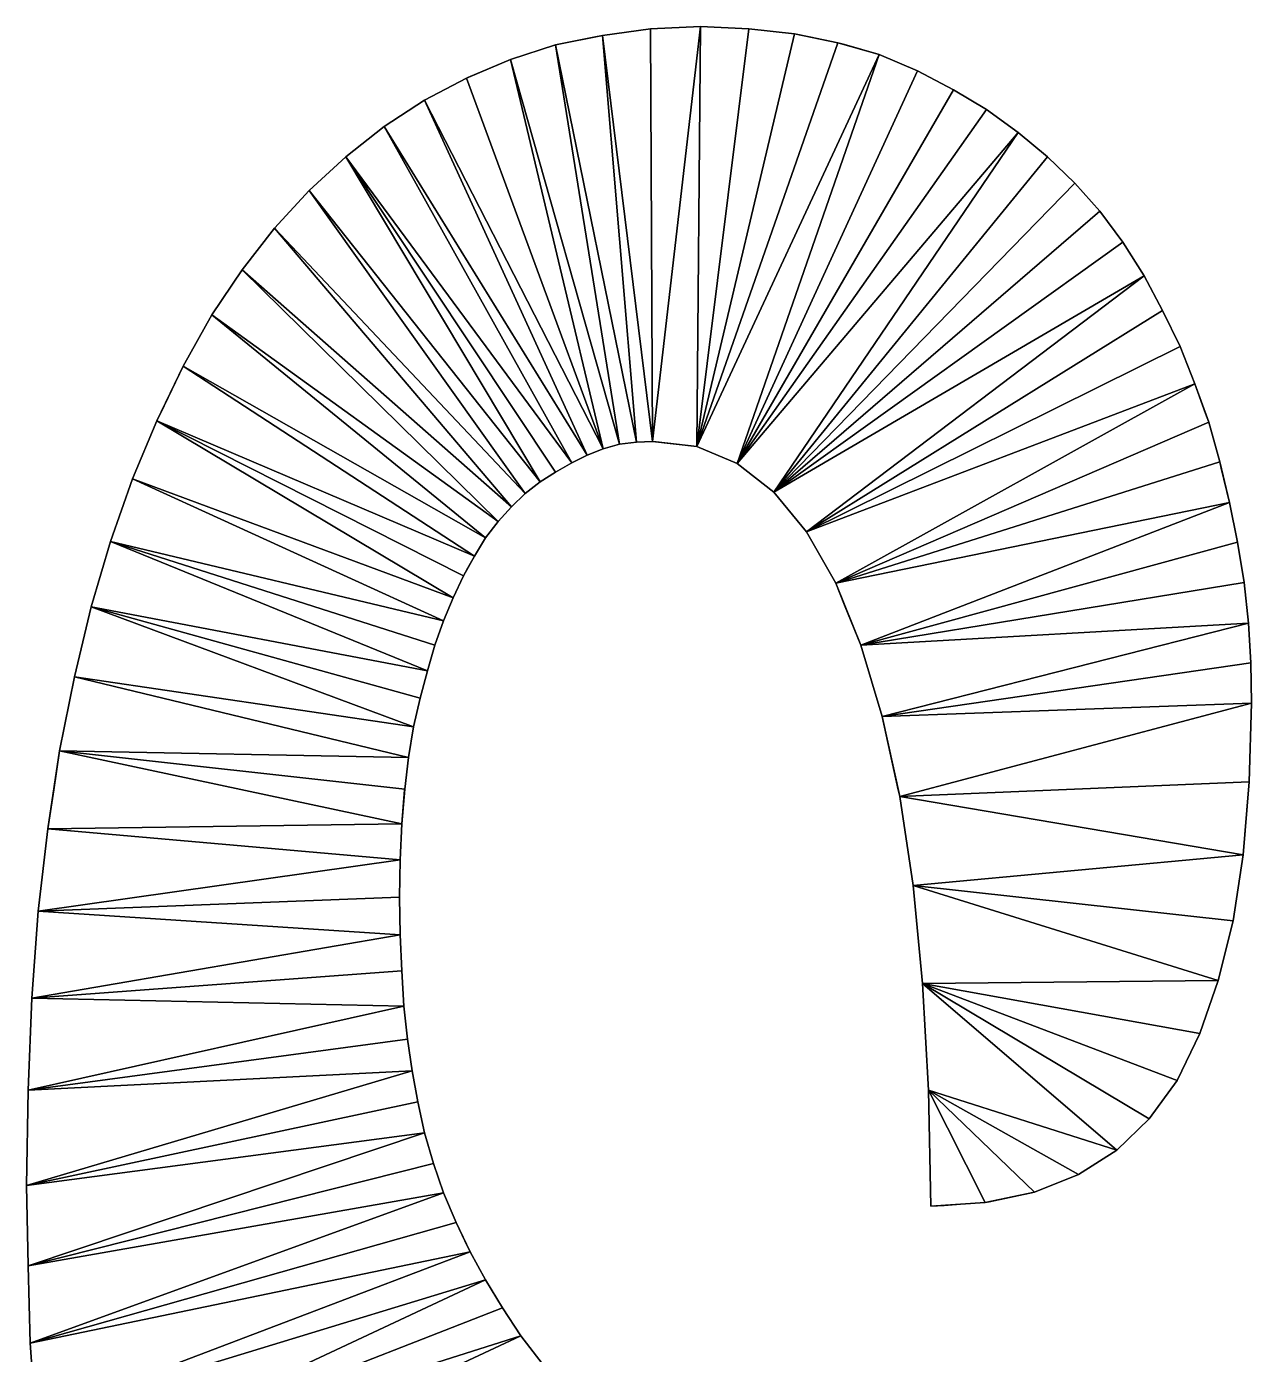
# Model space of a CAD drawing. Header units: inches. Extents: x 62 to 1153, y 3 to 780.
# Drawn here: x 90.043 to 91.708, y 17.156 to 18.961 of the extents above; entities that cross this region are included whole.
import ezdxf

# ---------------------------------------------------------------- set-up
doc = ezdxf.new("R2010")
doc.units = ezdxf.units.IN
doc.header["$MEASUREMENT"] = 0
doc.layers.add('Base', color=3, linetype='Continuous')

msp = doc.modelspace()

# ---------------------------------------------------------------- linework, layer by layer
at = {"layer": 'Base'}
for points in [[(90.891, 18.9585, -43), (90.826, 18.9495, -43), (90.894, 18.3975, -43)], [(90.826, 18.9495, -44), (90.826, 18.9495, -43), (90.891, 18.9585, -43)], [(90.826, 18.9495, -44), (90.891, 18.9585, -43), (90.891, 18.9585, -44)], [(90.959, 18.9615, -43), (90.891, 18.9585, -43), (90.894, 18.3975, -43)], [(90.891, 18.9585, -44), (90.891, 18.9585, -43), (90.959, 18.9615, -43)], [(90.891, 18.9585, -44), (90.959, 18.9615, -43), (90.959, 18.9615, -44)], [(90.894, 18.3975, -43), (90.954, 18.3905, -43), (90.959, 18.9615, -43)], [(91.025, 18.9585, -43), (90.959, 18.9615, -43), (90.954, 18.3905, -43)], [(91.087, 18.9515, -43), (91.025, 18.9585, -43), (90.954, 18.3905, -43)], [(90.959, 18.9615, -44), (90.959, 18.9615, -43), (91.025, 18.9585, -43)], [(90.959, 18.9615, -44), (91.025, 18.9585, -43), (91.025, 18.9585, -44)], [(91.025, 18.9585, -44), (91.025, 18.9585, -43), (91.087, 18.9515, -43)], [(91.025, 18.9585, -44), (91.087, 18.9515, -43), (91.087, 18.9515, -44)], [(90.826, 18.9495, -43), (90.762, 18.9365, -43), (90.872, 18.3965, -43)], [(90.826, 18.9495, -43), (90.8162, 18.9475, -44), (90.762, 18.9365, -43)], [(90.762, 18.9365, -44), (90.762, 18.9365, -43), (90.8162, 18.9475, -44)], [(90.826, 18.9495, -43), (90.826, 18.9495, -44), (90.8162, 18.9475, -44)], [(90.872, 18.3965, -43), (90.894, 18.3975, -43), (90.826, 18.9495, -43)], [(91.087, 18.9515, -43), (90.954, 18.3905, -43), (91.146, 18.9395, -43)], [(91.087, 18.9515, -44), (91.087, 18.9515, -43), (91.1067, 18.9475, -44)], [(91.087, 18.9515, -43), (91.146, 18.9395, -43), (91.1067, 18.9475, -44)], [(91.146, 18.9395, -44), (91.1067, 18.9475, -44), (91.146, 18.9395, -43)], [(90.701, 18.9165, -43), (90.849, 18.3935, -43), (90.762, 18.9365, -43)], [(90.701, 18.9165, -44), (90.701, 18.9165, -43), (90.762, 18.9365, -43)], [(90.701, 18.9165, -44), (90.762, 18.9365, -43), (90.762, 18.9365, -44)], [(90.849, 18.3935, -43), (90.872, 18.3965, -43), (90.762, 18.9365, -43)], [(91.202, 18.9235, -43), (91.146, 18.9395, -43), (90.954, 18.3905, -43)], [(91.009, 18.3675, -43), (91.202, 18.9235, -43), (90.954, 18.3905, -43)], [(91.202, 18.9235, -43), (91.009, 18.3675, -43), (91.254, 18.9015, -43)], [(91.146, 18.9395, -44), (91.146, 18.9395, -43), (91.155, 18.9369, -44)], [(91.146, 18.9395, -43), (91.202, 18.9235, -43), (91.155, 18.9369, -44)], [(91.202, 18.9235, -44), (91.155, 18.9369, -44), (91.202, 18.9235, -43)], [(91.202, 18.9235, -44), (91.202, 18.9235, -43), (91.254, 18.9015, -43)], [(91.202, 18.9235, -44), (91.254, 18.9015, -43), (91.254, 18.9015, -44)], [(90.641, 18.8915, -43), (90.827, 18.3875, -43), (90.701, 18.9165, -43)], [(90.641, 18.8915, -43), (90.701, 18.9165, -43), (90.643, 18.8923, -44)], [(90.701, 18.9165, -44), (90.643, 18.8923, -44), (90.701, 18.9165, -43)], [(90.849, 18.3935, -43), (90.701, 18.9165, -43), (90.827, 18.3875, -43)], [(90.641, 18.8915, -43), (90.584, 18.8615, -43), (90.827, 18.3875, -43)], [(90.584, 18.8615, -44), (90.584, 18.8615, -43), (90.641, 18.8915, -43)], [(90.584, 18.8615, -44), (90.641, 18.8915, -43), (90.641, 18.8915, -44)], [(90.641, 18.8915, -44), (90.641, 18.8915, -43), (90.643, 18.8923, -44)], [(91.254, 18.9015, -43), (91.009, 18.3675, -43), (91.303, 18.8755, -43)], [(91.254, 18.9015, -44), (91.254, 18.9015, -43), (91.303, 18.8755, -43)], [(91.254, 18.9015, -44), (91.303, 18.8755, -43), (91.303, 18.8755, -44)], [(91.303, 18.8755, -43), (91.009, 18.3675, -43), (91.348, 18.8485, -43)], [(91.303, 18.8755, -44), (91.303, 18.8755, -43), (91.348, 18.8485, -43)], [(91.303, 18.8755, -44), (91.348, 18.8485, -43), (91.348, 18.8485, -44)], [(90.584, 18.8615, -43), (90.529, 18.8255, -43), (90.805, 18.3785, -43)], [(90.529, 18.8255, -44), (90.529, 18.8255, -43), (90.584, 18.8615, -43)], [(90.529, 18.8255, -44), (90.584, 18.8615, -43), (90.584, 18.8615, -44)], [(90.805, 18.3785, -43), (90.827, 18.3875, -43), (90.584, 18.8615, -43)], [(91.348, 18.8485, -43), (91.009, 18.3675, -43), (91.391, 18.8175, -43)], [(91.348, 18.8485, -44), (91.348, 18.8485, -43), (91.391, 18.8175, -43)], [(91.348, 18.8485, -44), (91.391, 18.8175, -43), (91.391, 18.8175, -44)], [(90.529, 18.8255, -43), (90.477, 18.7845, -43), (90.784, 18.3685, -43)], [(90.477, 18.7845, -44), (90.477, 18.7845, -43), (90.529, 18.8255, -43)], [(90.477, 18.7845, -44), (90.529, 18.8255, -43), (90.529, 18.8255, -44)], [(90.784, 18.3685, -43), (90.805, 18.3785, -43), (90.529, 18.8255, -43)], [(91.009, 18.3675, -43), (91.059, 18.3285, -43), (91.391, 18.8175, -43)], [(91.431, 18.7845, -43), (91.391, 18.8175, -43), (91.059, 18.3285, -43)], [(91.391, 18.8175, -44), (91.391, 18.8175, -43), (91.431, 18.7845, -43)], [(91.391, 18.8175, -44), (91.431, 18.7845, -43), (91.431, 18.7845, -44)], [(90.477, 18.7845, -43), (90.427, 18.7385, -43), (90.741, 18.3425, -43)], [(90.427, 18.7385, -44), (90.427, 18.7385, -43), (90.477, 18.7845, -43)], [(90.427, 18.7385, -44), (90.477, 18.7845, -43), (90.477, 18.7845, -44)], [(90.762, 18.3555, -43), (90.784, 18.3685, -43), (90.477, 18.7845, -43)], [(90.741, 18.3425, -43), (90.762, 18.3555, -43), (90.477, 18.7845, -43)], [(91.468, 18.7485, -43), (91.431, 18.7845, -43), (91.059, 18.3285, -43)], [(91.431, 18.7845, -44), (91.431, 18.7845, -43), (91.468, 18.7485, -43)], [(91.431, 18.7845, -44), (91.468, 18.7485, -43), (91.468, 18.7485, -44)], [(91.502, 18.7105, -43), (91.468, 18.7485, -43), (91.059, 18.3285, -43)], [(91.468, 18.7485, -44), (91.468, 18.7485, -43), (91.502, 18.7105, -43)], [(91.468, 18.7485, -44), (91.502, 18.7105, -43), (91.502, 18.7105, -44)], [(90.427, 18.7385, -43), (90.38, 18.6875, -43), (90.721, 18.3265, -43)], [(90.427, 18.7385, -44), (90.38, 18.6875, -44), (90.38, 18.6875, -43)], [(90.427, 18.7385, -44), (90.38, 18.6875, -43), (90.427, 18.7385, -43)], [(90.721, 18.3265, -43), (90.741, 18.3425, -43), (90.427, 18.7385, -43)], [(91.533, 18.6685, -43), (91.502, 18.7105, -43), (91.059, 18.3285, -43)], [(91.502, 18.7105, -44), (91.502, 18.7105, -43), (91.533, 18.6685, -43)], [(91.502, 18.7105, -44), (91.533, 18.6685, -43), (91.533, 18.6685, -44)], [(90.38, 18.6875, -43), (90.336, 18.6305, -43), (90.702, 18.3085, -43)], [(90.38, 18.6875, -44), (90.336, 18.6305, -44), (90.336, 18.6305, -43)], [(90.38, 18.6875, -44), (90.336, 18.6305, -43), (90.38, 18.6875, -43)], [(90.702, 18.3085, -43), (90.721, 18.3265, -43), (90.38, 18.6875, -43)], [(91.562, 18.6225, -43), (91.533, 18.6685, -43), (91.059, 18.3285, -43)], [(91.533, 18.6685, -44), (91.533, 18.6685, -43), (91.562, 18.6225, -43)], [(91.533, 18.6685, -44), (91.562, 18.6225, -43), (91.562, 18.6225, -44)], [(90.336, 18.6305, -43), (90.295, 18.5695, -43), (90.684, 18.2885, -43)], [(90.336, 18.6305, -44), (90.295, 18.5695, -44), (90.295, 18.5695, -43)], [(90.336, 18.6305, -44), (90.295, 18.5695, -43), (90.336, 18.6305, -43)], [(90.684, 18.2885, -43), (90.702, 18.3085, -43), (90.336, 18.6305, -43)], [(91.059, 18.3285, -43), (91.103, 18.2745, -43), (91.562, 18.6225, -43)], [(91.587, 18.5755, -43), (91.562, 18.6225, -43), (91.103, 18.2745, -43)], [(91.562, 18.6225, -44), (91.562, 18.6225, -43), (91.587, 18.5755, -43)], [(91.562, 18.6225, -44), (91.587, 18.5755, -43), (91.587, 18.5755, -44)], [(90.295, 18.5695, -43), (90.256, 18.4995, -43), (90.667, 18.2665, -43)], [(90.295, 18.5695, -44), (90.256, 18.4995, -44), (90.256, 18.4995, -43)], [(90.295, 18.5695, -44), (90.256, 18.4995, -43), (90.295, 18.5695, -43)], [(90.667, 18.2665, -43), (90.684, 18.2885, -43), (90.295, 18.5695, -43)], [(91.611, 18.5265, -43), (91.587, 18.5755, -43), (91.103, 18.2745, -43)], [(91.587, 18.5755, -44), (91.587, 18.5755, -43), (91.611, 18.5265, -43)], [(91.587, 18.5755, -44), (91.611, 18.5265, -43), (91.611, 18.5265, -44)], [(91.631, 18.4755, -43), (91.611, 18.5265, -43), (91.103, 18.2745, -43)], [(91.611, 18.5265, -44), (91.611, 18.5265, -43), (91.631, 18.4755, -43)], [(91.611, 18.5265, -44), (91.631, 18.4755, -43), (91.631, 18.4755, -44)], [(90.256, 18.4995, -43), (90.22, 18.4255, -43), (90.652, 18.2415, -43)], [(90.2249, 18.4355, -44), (90.22, 18.4255, -43), (90.256, 18.4995, -43)], [(90.256, 18.4995, -44), (90.2249, 18.4355, -44), (90.256, 18.4995, -43)], [(90.652, 18.2415, -43), (90.667, 18.2665, -43), (90.256, 18.4995, -43)], [(91.103, 18.2745, -43), (91.143, 18.2045, -43), (91.631, 18.4755, -43)], [(91.65, 18.4235, -43), (91.631, 18.4755, -43), (91.143, 18.2045, -43)], [(91.631, 18.4755, -44), (91.631, 18.4755, -43), (91.6456, 18.4355, -44)], [(91.631, 18.4755, -43), (91.65, 18.4235, -43), (91.6456, 18.4355, -44)], [(90.2249, 18.4355, -44), (90.22, 18.4255, -44), (90.22, 18.4255, -43)], [(91.65, 18.4235, -44), (91.6456, 18.4355, -44), (91.65, 18.4235, -43)], [(90.22, 18.4255, -43), (90.187, 18.3465, -43), (90.623, 18.1845, -43)], [(90.22, 18.4255, -44), (90.187, 18.3465, -44), (90.187, 18.3465, -43)], [(90.22, 18.4255, -44), (90.187, 18.3465, -43), (90.22, 18.4255, -43)], [(90.637, 18.2145, -43), (90.652, 18.2415, -43), (90.22, 18.4255, -43)], [(90.623, 18.1845, -43), (90.637, 18.2145, -43), (90.22, 18.4255, -43)], [(91.665, 18.3695, -43), (91.65, 18.4235, -43), (91.143, 18.2045, -43)], [(91.65, 18.4235, -44), (91.65, 18.4235, -43), (91.665, 18.3695, -43)], [(91.65, 18.4235, -44), (91.665, 18.3695, -43), (91.665, 18.3695, -44)], [(90.827, 18.3875, -44), (90.827, 18.3875, -43), (90.805, 18.3785, -43)], [(90.805, 18.3785, -44), (90.827, 18.3875, -44), (90.805, 18.3785, -43)], [(90.827, 18.3875, -44), (90.849, 18.3935, -43), (90.827, 18.3875, -43)], [(90.849, 18.3935, -43), (90.827, 18.3875, -44), (90.849, 18.3935, -44)], [(90.849, 18.3935, -44), (90.872, 18.3965, -43), (90.849, 18.3935, -43)], [(90.849, 18.3935, -44), (90.872, 18.3965, -44), (90.872, 18.3965, -43)], [(90.894, 18.3975, -44), (90.894, 18.3975, -43), (90.872, 18.3965, -43)], [(90.872, 18.3965, -44), (90.894, 18.3975, -44), (90.872, 18.3965, -43)], [(90.894, 18.3975, -44), (90.899, 18.3969, -44), (90.894, 18.3975, -43)], [(90.894, 18.3975, -43), (90.899, 18.3969, -44), (90.954, 18.3905, -43)], [(90.954, 18.3905, -44), (90.954, 18.3905, -43), (90.899, 18.3969, -44)], [(90.954, 18.3905, -44), (91.009, 18.3675, -43), (90.954, 18.3905, -43)], [(90.954, 18.3905, -44), (91.009, 18.3675, -44), (91.009, 18.3675, -43)], [(90.762, 18.3555, -44), (90.784, 18.3685, -43), (90.762, 18.3555, -43)], [(90.762, 18.3555, -44), (90.784, 18.3685, -44), (90.784, 18.3685, -43)], [(90.784, 18.3685, -44), (90.805, 18.3785, -44), (90.784, 18.3685, -43)], [(90.805, 18.3785, -43), (90.784, 18.3685, -43), (90.805, 18.3785, -44)], [(91.059, 18.3285, -44), (91.059, 18.3285, -43), (91.009, 18.3675, -43)], [(91.009, 18.3675, -44), (91.059, 18.3285, -44), (91.009, 18.3675, -43)], [(91.678, 18.3145, -43), (91.665, 18.3695, -43), (91.143, 18.2045, -43)], [(91.678, 18.3145, -43), (91.667, 18.361, -44), (91.665, 18.3695, -43)], [(91.665, 18.3695, -44), (91.665, 18.3695, -43), (91.667, 18.361, -44)], [(90.187, 18.3465, -43), (90.157, 18.2615, -43), (90.61, 18.1535, -43)], [(90.187, 18.3465, -44), (90.157, 18.2615, -44), (90.157, 18.2615, -43)], [(90.187, 18.3465, -44), (90.157, 18.2615, -43), (90.187, 18.3465, -43)], [(90.61, 18.1535, -43), (90.623, 18.1845, -43), (90.187, 18.3465, -43)], [(90.762, 18.3555, -44), (90.762, 18.3555, -43), (90.741, 18.3425, -43)], [(90.741, 18.3425, -44), (90.762, 18.3555, -44), (90.741, 18.3425, -43)], [(91.678, 18.3145, -43), (91.678, 18.3145, -44), (91.667, 18.361, -44)], [(90.702, 18.3085, -43), (90.702, 18.3085, -44), (90.721, 18.3265, -43)], [(90.721, 18.3265, -44), (90.721, 18.3265, -43), (90.702, 18.3085, -44)], [(90.721, 18.3265, -44), (90.741, 18.3425, -43), (90.721, 18.3265, -43)], [(90.721, 18.3265, -44), (90.741, 18.3425, -44), (90.741, 18.3425, -43)], [(91.103, 18.2745, -43), (91.059, 18.3285, -43), (91.103, 18.2745, -44)], [(91.059, 18.3285, -43), (91.059, 18.3285, -44), (91.103, 18.2745, -44)], [(90.684, 18.2885, -44), (90.702, 18.3085, -44), (90.684, 18.2885, -43)], [(90.702, 18.3085, -43), (90.684, 18.2885, -43), (90.702, 18.3085, -44)], [(91.678, 18.3145, -43), (91.143, 18.2045, -43), (91.177, 18.1205, -43)], [(91.678, 18.3145, -43), (91.177, 18.1205, -43), (91.689, 18.2605, -43)], [(91.678, 18.3145, -44), (91.678, 18.3145, -43), (91.689, 18.2605, -43)], [(91.678, 18.3145, -44), (91.689, 18.2605, -43), (91.689, 18.2605, -44)], [(90.667, 18.2665, -44), (90.684, 18.2885, -44), (90.667, 18.2665, -43)], [(90.684, 18.2885, -43), (90.667, 18.2665, -43), (90.684, 18.2885, -44)], [(91.103, 18.2745, -44), (91.143, 18.2045, -43), (91.103, 18.2745, -43)], [(91.143, 18.2045, -43), (91.103, 18.2745, -44), (91.143, 18.2045, -44)], [(90.157, 18.2615, -43), (90.131, 18.1725, -43), (90.588, 18.0855, -43)], [(90.157, 18.2615, -44), (90.131, 18.1725, -44), (90.131, 18.1725, -43)], [(90.157, 18.2615, -44), (90.131, 18.1725, -43), (90.157, 18.2615, -43)], [(90.598, 18.1205, -43), (90.61, 18.1535, -43), (90.157, 18.2615, -43)], [(90.588, 18.0855, -43), (90.598, 18.1205, -43), (90.157, 18.2615, -43)], [(90.652, 18.2415, -43), (90.652, 18.2415, -44), (90.667, 18.2665, -43)], [(90.667, 18.2665, -44), (90.667, 18.2665, -43), (90.652, 18.2415, -44)], [(91.689, 18.2605, -43), (91.177, 18.1205, -43), (91.698, 18.2055, -43)], [(91.689, 18.2605, -44), (91.689, 18.2605, -43), (91.698, 18.2055, -43)], [(91.689, 18.2605, -44), (91.698, 18.2055, -43), (91.698, 18.2055, -44)], [(90.652, 18.2415, -43), (90.637, 18.2145, -43), (90.643, 18.2253, -44)], [(90.643, 18.2253, -44), (90.652, 18.2415, -44), (90.652, 18.2415, -43)], [(90.637, 18.2145, -43), (90.637, 18.2145, -44), (90.643, 18.2253, -44)], [(90.637, 18.2145, -44), (90.637, 18.2145, -43), (90.623, 18.1845, -43)], [(90.637, 18.2145, -44), (90.623, 18.1845, -43), (90.623, 18.1845, -44)], [(91.143, 18.2045, -44), (91.155, 18.1748, -44), (91.143, 18.2045, -43)], [(91.177, 18.1205, -43), (91.143, 18.2045, -43), (91.155, 18.1748, -44)], [(91.698, 18.2055, -43), (91.177, 18.1205, -43), (91.704, 18.1505, -43)], [(91.698, 18.2055, -44), (91.698, 18.2055, -43), (91.704, 18.1505, -43)], [(91.698, 18.2055, -44), (91.704, 18.1505, -43), (91.704, 18.1505, -44)], [(90.623, 18.1845, -44), (90.623, 18.1845, -43), (90.61, 18.1535, -43)], [(90.623, 18.1845, -44), (90.61, 18.1535, -43), (90.61, 18.1535, -44)], [(90.131, 18.1725, -43), (90.108, 18.0775, -43), (90.569, 18.0095, -43)], [(90.131, 18.1725, -44), (90.108, 18.0775, -44), (90.108, 18.0775, -43)], [(90.131, 18.1725, -44), (90.108, 18.0775, -43), (90.131, 18.1725, -43)], [(90.578, 18.0485, -43), (90.588, 18.0855, -43), (90.131, 18.1725, -43)], [(90.569, 18.0095, -43), (90.578, 18.0485, -43), (90.131, 18.1725, -43)], [(91.177, 18.1205, -44), (91.177, 18.1205, -43), (91.155, 18.1748, -44)], [(90.61, 18.1535, -44), (90.61, 18.1535, -43), (90.598, 18.1205, -43)], [(90.61, 18.1535, -44), (90.598, 18.1205, -43), (90.598, 18.1205, -44)], [(91.206, 18.0235, -43), (91.704, 18.1505, -43), (91.177, 18.1205, -43)], [(91.704, 18.1505, -43), (91.206, 18.0235, -43), (91.707, 18.0965, -43)], [(91.704, 18.1505, -44), (91.704, 18.1505, -43), (91.707, 18.0965, -43)], [(91.704, 18.1505, -44), (91.707, 18.0965, -43), (91.707, 18.0965, -44)], [(90.598, 18.1205, -44), (90.598, 18.1205, -43), (90.588, 18.0855, -43)], [(90.598, 18.1205, -44), (90.588, 18.0855, -43), (90.588, 18.0855, -44)], [(91.177, 18.1205, -44), (91.206, 18.0235, -44), (91.206, 18.0235, -43)], [(91.177, 18.1205, -44), (91.206, 18.0235, -43), (91.177, 18.1205, -43)], [(91.707, 18.0965, -43), (91.206, 18.0235, -43), (91.708, 18.0415, -43)], [(91.707, 18.0965, -44), (91.707, 18.0965, -43), (91.708, 18.0415, -43)], [(91.707, 18.0965, -44), (91.708, 18.0415, -43), (91.708, 18.0415, -44)], [(90.108, 18.0775, -43), (90.088, 17.9765, -43), (90.562, 17.9675, -43)], [(90.108, 18.0775, -44), (90.088, 17.9765, -44), (90.088, 17.9765, -43)], [(90.108, 18.0775, -44), (90.088, 17.9765, -43), (90.108, 18.0775, -43)], [(90.562, 17.9675, -43), (90.569, 18.0095, -43), (90.108, 18.0775, -43)], [(90.588, 18.0855, -44), (90.588, 18.0855, -43), (90.578, 18.0485, -43)], [(90.588, 18.0855, -44), (90.578, 18.0485, -43), (90.578, 18.0485, -44)], [(90.578, 18.0485, -44), (90.578, 18.0485, -43), (90.569, 18.0095, -43)], [(90.578, 18.0485, -44), (90.569, 18.0095, -43), (90.569, 18.0095, -44)], [(91.23, 17.9145, -43), (91.708, 18.0415, -43), (91.206, 18.0235, -43)], [(91.708, 18.0415, -43), (91.23, 17.9145, -43), (91.705, 17.9345, -43)], [(91.708, 18.0415, -44), (91.708, 18.0415, -43), (91.705, 17.9345, -43)], [(91.708, 18.0415, -44), (91.705, 17.9345, -43), (91.705, 17.9345, -44)], [(91.228, 17.9235, -44), (91.23, 17.9145, -43), (91.206, 18.0235, -43)], [(91.206, 18.0235, -44), (91.228, 17.9235, -44), (91.206, 18.0235, -43)], [(90.569, 18.0095, -44), (90.569, 18.0095, -43), (90.562, 17.9675, -43)], [(90.569, 18.0095, -44), (90.562, 17.9675, -43), (90.562, 17.9675, -44)], [(90.088, 17.9765, -43), (90.072, 17.8705, -43), (90.553, 17.8775, -43)], [(90.072, 17.8705, -43), (90.088, 17.9765, -43), (90.08, 17.9235, -44)], [(90.088, 17.9765, -44), (90.08, 17.9235, -44), (90.088, 17.9765, -43)], [(90.557, 17.9245, -43), (90.562, 17.9675, -43), (90.088, 17.9765, -43)], [(90.553, 17.8775, -43), (90.557, 17.9245, -43), (90.088, 17.9765, -43)], [(90.562, 17.9675, -44), (90.562, 17.9675, -43), (90.557, 17.9245, -43)], [(90.562, 17.9675, -44), (90.557, 17.9245, -43), (90.557, 17.9245, -44)], [(91.705, 17.9345, -43), (91.23, 17.9145, -43), (91.697, 17.8355, -43)], [(91.705, 17.9345, -43), (91.697, 17.8355, -43), (91.7041, 17.9235, -44)], [(91.705, 17.9345, -44), (91.705, 17.9345, -43), (91.7041, 17.9235, -44)], [(90.08, 17.9235, -44), (90.072, 17.8705, -44), (90.072, 17.8705, -43)], [(90.557, 17.9245, -43), (90.553, 17.8775, -43), (90.5569, 17.9235, -44)], [(90.553, 17.8775, -44), (90.5569, 17.9235, -44), (90.553, 17.8775, -43)], [(90.557, 17.9245, -44), (90.557, 17.9245, -43), (90.5569, 17.9235, -44)], [(91.228, 17.9235, -44), (91.23, 17.9145, -44), (91.23, 17.9145, -43)], [(91.23, 17.9145, -44), (91.248, 17.7935, -44), (91.248, 17.7935, -43)], [(91.23, 17.9145, -44), (91.248, 17.7935, -43), (91.23, 17.9145, -43)], [(91.23, 17.9145, -43), (91.248, 17.7935, -43), (91.697, 17.8355, -43)], [(91.697, 17.8355, -44), (91.7041, 17.9235, -44), (91.697, 17.8355, -43)], [(90.551, 17.8285, -43), (90.553, 17.8775, -43), (90.072, 17.8705, -43)], [(90.553, 17.8775, -44), (90.553, 17.8775, -43), (90.551, 17.8285, -43)], [(90.553, 17.8775, -44), (90.551, 17.8285, -43), (90.551, 17.8285, -44)], [(90.072, 17.8705, -43), (90.059, 17.7585, -43), (90.551, 17.8285, -43)], [(90.072, 17.8705, -44), (90.059, 17.7585, -44), (90.059, 17.7585, -43)], [(90.072, 17.8705, -44), (90.059, 17.7585, -43), (90.072, 17.8705, -43)], [(90.55, 17.7775, -43), (90.551, 17.8285, -43), (90.059, 17.7585, -43)], [(90.551, 17.8285, -44), (90.551, 17.8285, -43), (90.55, 17.7775, -43)], [(90.551, 17.8285, -44), (90.55, 17.7775, -43), (90.55, 17.7775, -44)], [(91.683, 17.7455, -43), (91.697, 17.8355, -43), (91.248, 17.7935, -43)], [(91.697, 17.8355, -44), (91.697, 17.8355, -43), (91.683, 17.7455, -43)], [(91.697, 17.8355, -44), (91.683, 17.7455, -43), (91.683, 17.7455, -44)], [(91.248, 17.7935, -44), (91.261, 17.6605, -44), (91.261, 17.6605, -43)], [(91.248, 17.7935, -44), (91.261, 17.6605, -43), (91.248, 17.7935, -43)], [(91.248, 17.7935, -43), (91.261, 17.6605, -43), (91.663, 17.6645, -43)], [(91.663, 17.6645, -43), (91.683, 17.7455, -43), (91.248, 17.7935, -43)], [(90.551, 17.7265, -43), (90.55, 17.7775, -43), (90.059, 17.7585, -43)], [(90.55, 17.7775, -44), (90.55, 17.7775, -43), (90.551, 17.7265, -43)], [(90.55, 17.7775, -44), (90.551, 17.7265, -43), (90.551, 17.7265, -44)], [(90.059, 17.7585, -43), (90.05, 17.6405, -43), (90.551, 17.7265, -43)], [(90.059, 17.7585, -44), (90.05, 17.6405, -44), (90.05, 17.6405, -43)], [(90.059, 17.7585, -44), (90.05, 17.6405, -43), (90.059, 17.7585, -43)], [(91.663, 17.6645, -43), (91.667, 17.6807, -44), (91.683, 17.7455, -43)], [(91.683, 17.7455, -44), (91.683, 17.7455, -43), (91.667, 17.6807, -44)], [(90.553, 17.6775, -43), (90.551, 17.7265, -43), (90.05, 17.6405, -43)], [(90.551, 17.7265, -44), (90.551, 17.7265, -43), (90.553, 17.6775, -43)], [(90.551, 17.7265, -44), (90.553, 17.6775, -43), (90.553, 17.6775, -44)], [(90.556, 17.6295, -43), (90.553, 17.6775, -43), (90.05, 17.6405, -43)], [(90.553, 17.6775, -44), (90.553, 17.6775, -43), (90.556, 17.6295, -43)], [(90.553, 17.6775, -44), (90.556, 17.6295, -43), (90.556, 17.6295, -44)], [(91.663, 17.6645, -43), (91.663, 17.6645, -44), (91.667, 17.6807, -44)], [(91.638, 17.5925, -43), (91.663, 17.6645, -43), (91.261, 17.6605, -43)], [(91.261, 17.6605, -44), (91.269, 17.5155, -44), (91.269, 17.5155, -43)], [(91.261, 17.6605, -44), (91.269, 17.5155, -43), (91.261, 17.6605, -43)], [(91.569, 17.4765, -43), (91.607, 17.5285, -43), (91.261, 17.6605, -43)], [(91.261, 17.6605, -43), (91.269, 17.5155, -43), (91.525, 17.4335, -43)], [(91.525, 17.4335, -43), (91.569, 17.4765, -43), (91.261, 17.6605, -43)], [(91.607, 17.5285, -43), (91.638, 17.5925, -43), (91.261, 17.6605, -43)], [(91.663, 17.6645, -44), (91.663, 17.6645, -43), (91.638, 17.5925, -43)], [(91.663, 17.6645, -44), (91.638, 17.5925, -43), (91.638, 17.5925, -44)], [(90.05, 17.6405, -43), (90.045, 17.5155, -43), (90.556, 17.6295, -43)], [(90.05, 17.6405, -44), (90.045, 17.5155, -44), (90.045, 17.5155, -43)], [(90.05, 17.6405, -44), (90.045, 17.5155, -43), (90.05, 17.6405, -43)], [(90.561, 17.5845, -43), (90.556, 17.6295, -43), (90.045, 17.5155, -43)], [(90.556, 17.6295, -44), (90.556, 17.6295, -43), (90.561, 17.5845, -43)], [(90.556, 17.6295, -44), (90.561, 17.5845, -43), (90.561, 17.5845, -44)], [(91.638, 17.5925, -44), (91.638, 17.5925, -43), (91.607, 17.5285, -43)], [(91.638, 17.5925, -44), (91.607, 17.5285, -43), (91.607, 17.5285, -44)], [(90.567, 17.5415, -43), (90.561, 17.5845, -43), (90.045, 17.5155, -43)], [(90.561, 17.5845, -44), (90.561, 17.5845, -43), (90.567, 17.5415, -43)], [(90.561, 17.5845, -44), (90.567, 17.5415, -43), (90.567, 17.5415, -44)], [(90.575, 17.4995, -43), (90.567, 17.5415, -43), (90.043, 17.3855, -43)], [(90.045, 17.5155, -43), (90.043, 17.3855, -43), (90.567, 17.5415, -43)], [(90.567, 17.5415, -44), (90.567, 17.5415, -43), (90.575, 17.4995, -43)], [(90.567, 17.5415, -44), (90.575, 17.4995, -43), (90.575, 17.4995, -44)], [(90.045, 17.5155, -44), (90.043, 17.3855, -44), (90.043, 17.3855, -43)], [(90.045, 17.5155, -44), (90.043, 17.3855, -43), (90.045, 17.5155, -43)], [(91.269, 17.5155, -44), (91.272, 17.3575, -44), (91.272, 17.3575, -43)], [(91.269, 17.5155, -44), (91.272, 17.3575, -43), (91.269, 17.5155, -43)], [(91.346, 17.3625, -43), (91.413, 17.3765, -43), (91.269, 17.5155, -43)], [(91.272, 17.3575, -43), (91.346, 17.3625, -43), (91.269, 17.5155, -43)], [(91.413, 17.3765, -43), (91.473, 17.4005, -43), (91.269, 17.5155, -43)], [(91.473, 17.4005, -43), (91.525, 17.4335, -43), (91.269, 17.5155, -43)], [(91.607, 17.5285, -44), (91.607, 17.5285, -43), (91.569, 17.4765, -43)], [(91.607, 17.5285, -44), (91.569, 17.4765, -43), (91.569, 17.4765, -44)], [(90.584, 17.4575, -43), (90.575, 17.4995, -43), (90.043, 17.3855, -43)], [(90.575, 17.4995, -44), (90.575, 17.4995, -43), (90.584, 17.4575, -43)], [(90.575, 17.4995, -44), (90.584, 17.4575, -43), (90.584, 17.4575, -44)], [(91.525, 17.4335, -44), (91.569, 17.4765, -44), (91.569, 17.4765, -43)], [(91.525, 17.4335, -44), (91.569, 17.4765, -43), (91.525, 17.4335, -43)], [(90.043, 17.3855, -43), (90.045, 17.2765, -43), (90.584, 17.4575, -43)], [(90.596, 17.4155, -43), (90.584, 17.4575, -43), (90.045, 17.2765, -43)], [(90.584, 17.4575, -44), (90.584, 17.4575, -43), (90.596, 17.4155, -43)], [(90.584, 17.4575, -44), (90.596, 17.4155, -43), (90.596, 17.4155, -44)], [(91.473, 17.4005, -44), (91.525, 17.4335, -44), (91.525, 17.4335, -43)], [(91.473, 17.4005, -44), (91.525, 17.4335, -43), (91.473, 17.4005, -43)], [(90.61, 17.3755, -43), (90.596, 17.4155, -43), (90.045, 17.2765, -43)], [(90.596, 17.4155, -44), (90.596, 17.4155, -43), (90.61, 17.3755, -43)], [(90.596, 17.4155, -44), (90.61, 17.3755, -43), (90.61, 17.3755, -44)], [(91.413, 17.3765, -44), (91.473, 17.4005, -44), (91.473, 17.4005, -43)], [(91.413, 17.3765, -44), (91.473, 17.4005, -43), (91.413, 17.3765, -43)], [(90.043, 17.3855, -44), (90.045, 17.2765, -44), (90.045, 17.2765, -43)], [(90.043, 17.3855, -44), (90.045, 17.2765, -43), (90.043, 17.3855, -43)], [(90.045, 17.2765, -43), (90.048, 17.1715, -43), (90.61, 17.3755, -43)], [(90.627, 17.3355, -43), (90.61, 17.3755, -43), (90.048, 17.1715, -43)], [(90.61, 17.3755, -44), (90.61, 17.3755, -43), (90.627, 17.3355, -43)], [(90.61, 17.3755, -44), (90.627, 17.3355, -43), (90.627, 17.3355, -44)], [(91.3513, 17.3636, -44), (91.413, 17.3765, -43), (91.346, 17.3625, -43)], [(91.3513, 17.3636, -44), (91.413, 17.3765, -44), (91.413, 17.3765, -43)], [(91.346, 17.3625, -43), (91.272, 17.3575, -43), (91.3125, 17.3602, -44)], [(91.2905, 17.3587, -44), (91.3125, 17.3602, -44), (91.272, 17.3575, -43)], [(91.2777, 17.3579, -44), (91.2905, 17.3587, -44), (91.272, 17.3575, -43)], [(91.272, 17.3575, -44), (91.2777, 17.3579, -44), (91.272, 17.3575, -43)], [(91.3125, 17.3602, -44), (91.346, 17.3625, -44), (91.346, 17.3625, -43)], [(91.346, 17.3625, -44), (91.3513, 17.3636, -44), (91.346, 17.3625, -43)], [(90.646, 17.2955, -43), (90.627, 17.3355, -43), (90.048, 17.1715, -43)], [(90.627, 17.3355, -44), (90.627, 17.3355, -43), (90.643, 17.3018, -44)], [(90.627, 17.3355, -43), (90.646, 17.2955, -43), (90.643, 17.3018, -44)], [(90.646, 17.2955, -44), (90.643, 17.3018, -44), (90.646, 17.2955, -43)], [(90.048, 17.1715, -43), (90.055, 17.0705, -43), (90.646, 17.2955, -43)], [(90.667, 17.2575, -43), (90.646, 17.2955, -43), (90.055, 17.0705, -43)], [(90.646, 17.2955, -44), (90.646, 17.2955, -43), (90.667, 17.2575, -43)], [(90.646, 17.2955, -44), (90.667, 17.2575, -43), (90.667, 17.2575, -44)], [(90.045, 17.2765, -44), (90.048, 17.1715, -44), (90.048, 17.1715, -43)], [(90.045, 17.2765, -44), (90.048, 17.1715, -43), (90.045, 17.2765, -43)], [(90.064, 16.9745, -43), (90.667, 17.2575, -43), (90.055, 17.0705, -43)], [(90.667, 17.2575, -43), (90.064, 16.9745, -43), (90.69, 17.2195, -43)], [(90.667, 17.2575, -44), (90.667, 17.2575, -43), (90.69, 17.2195, -43)], [(90.667, 17.2575, -44), (90.69, 17.2195, -43), (90.69, 17.2195, -44)], [(90.715, 17.1815, -43), (90.69, 17.2195, -43), (90.064, 16.9745, -43)], [(90.69, 17.2195, -44), (90.69, 17.2195, -43), (90.715, 17.1815, -43)], [(90.69, 17.2195, -44), (90.715, 17.1815, -43), (90.715, 17.1815, -44)], [(90.048, 17.1715, -44), (90.055, 17.0705, -44), (90.055, 17.0705, -43)], [(90.048, 17.1715, -44), (90.055, 17.0705, -43), (90.048, 17.1715, -43)], [(90.064, 16.9745, -43), (90.075, 16.8815, -43), (90.715, 17.1815, -43)], [(90.744, 17.1435, -43), (90.715, 17.1815, -43), (90.075, 16.8815, -43)], [(90.715, 17.1815, -44), (90.715, 17.1815, -43), (90.744, 17.1435, -43)], [(90.715, 17.1815, -44), (90.744, 17.1435, -43), (90.744, 17.1435, -44)]]:
    msp.add_3dface(points, dxfattribs=at)

doc.saveas('drawing.dxf')
